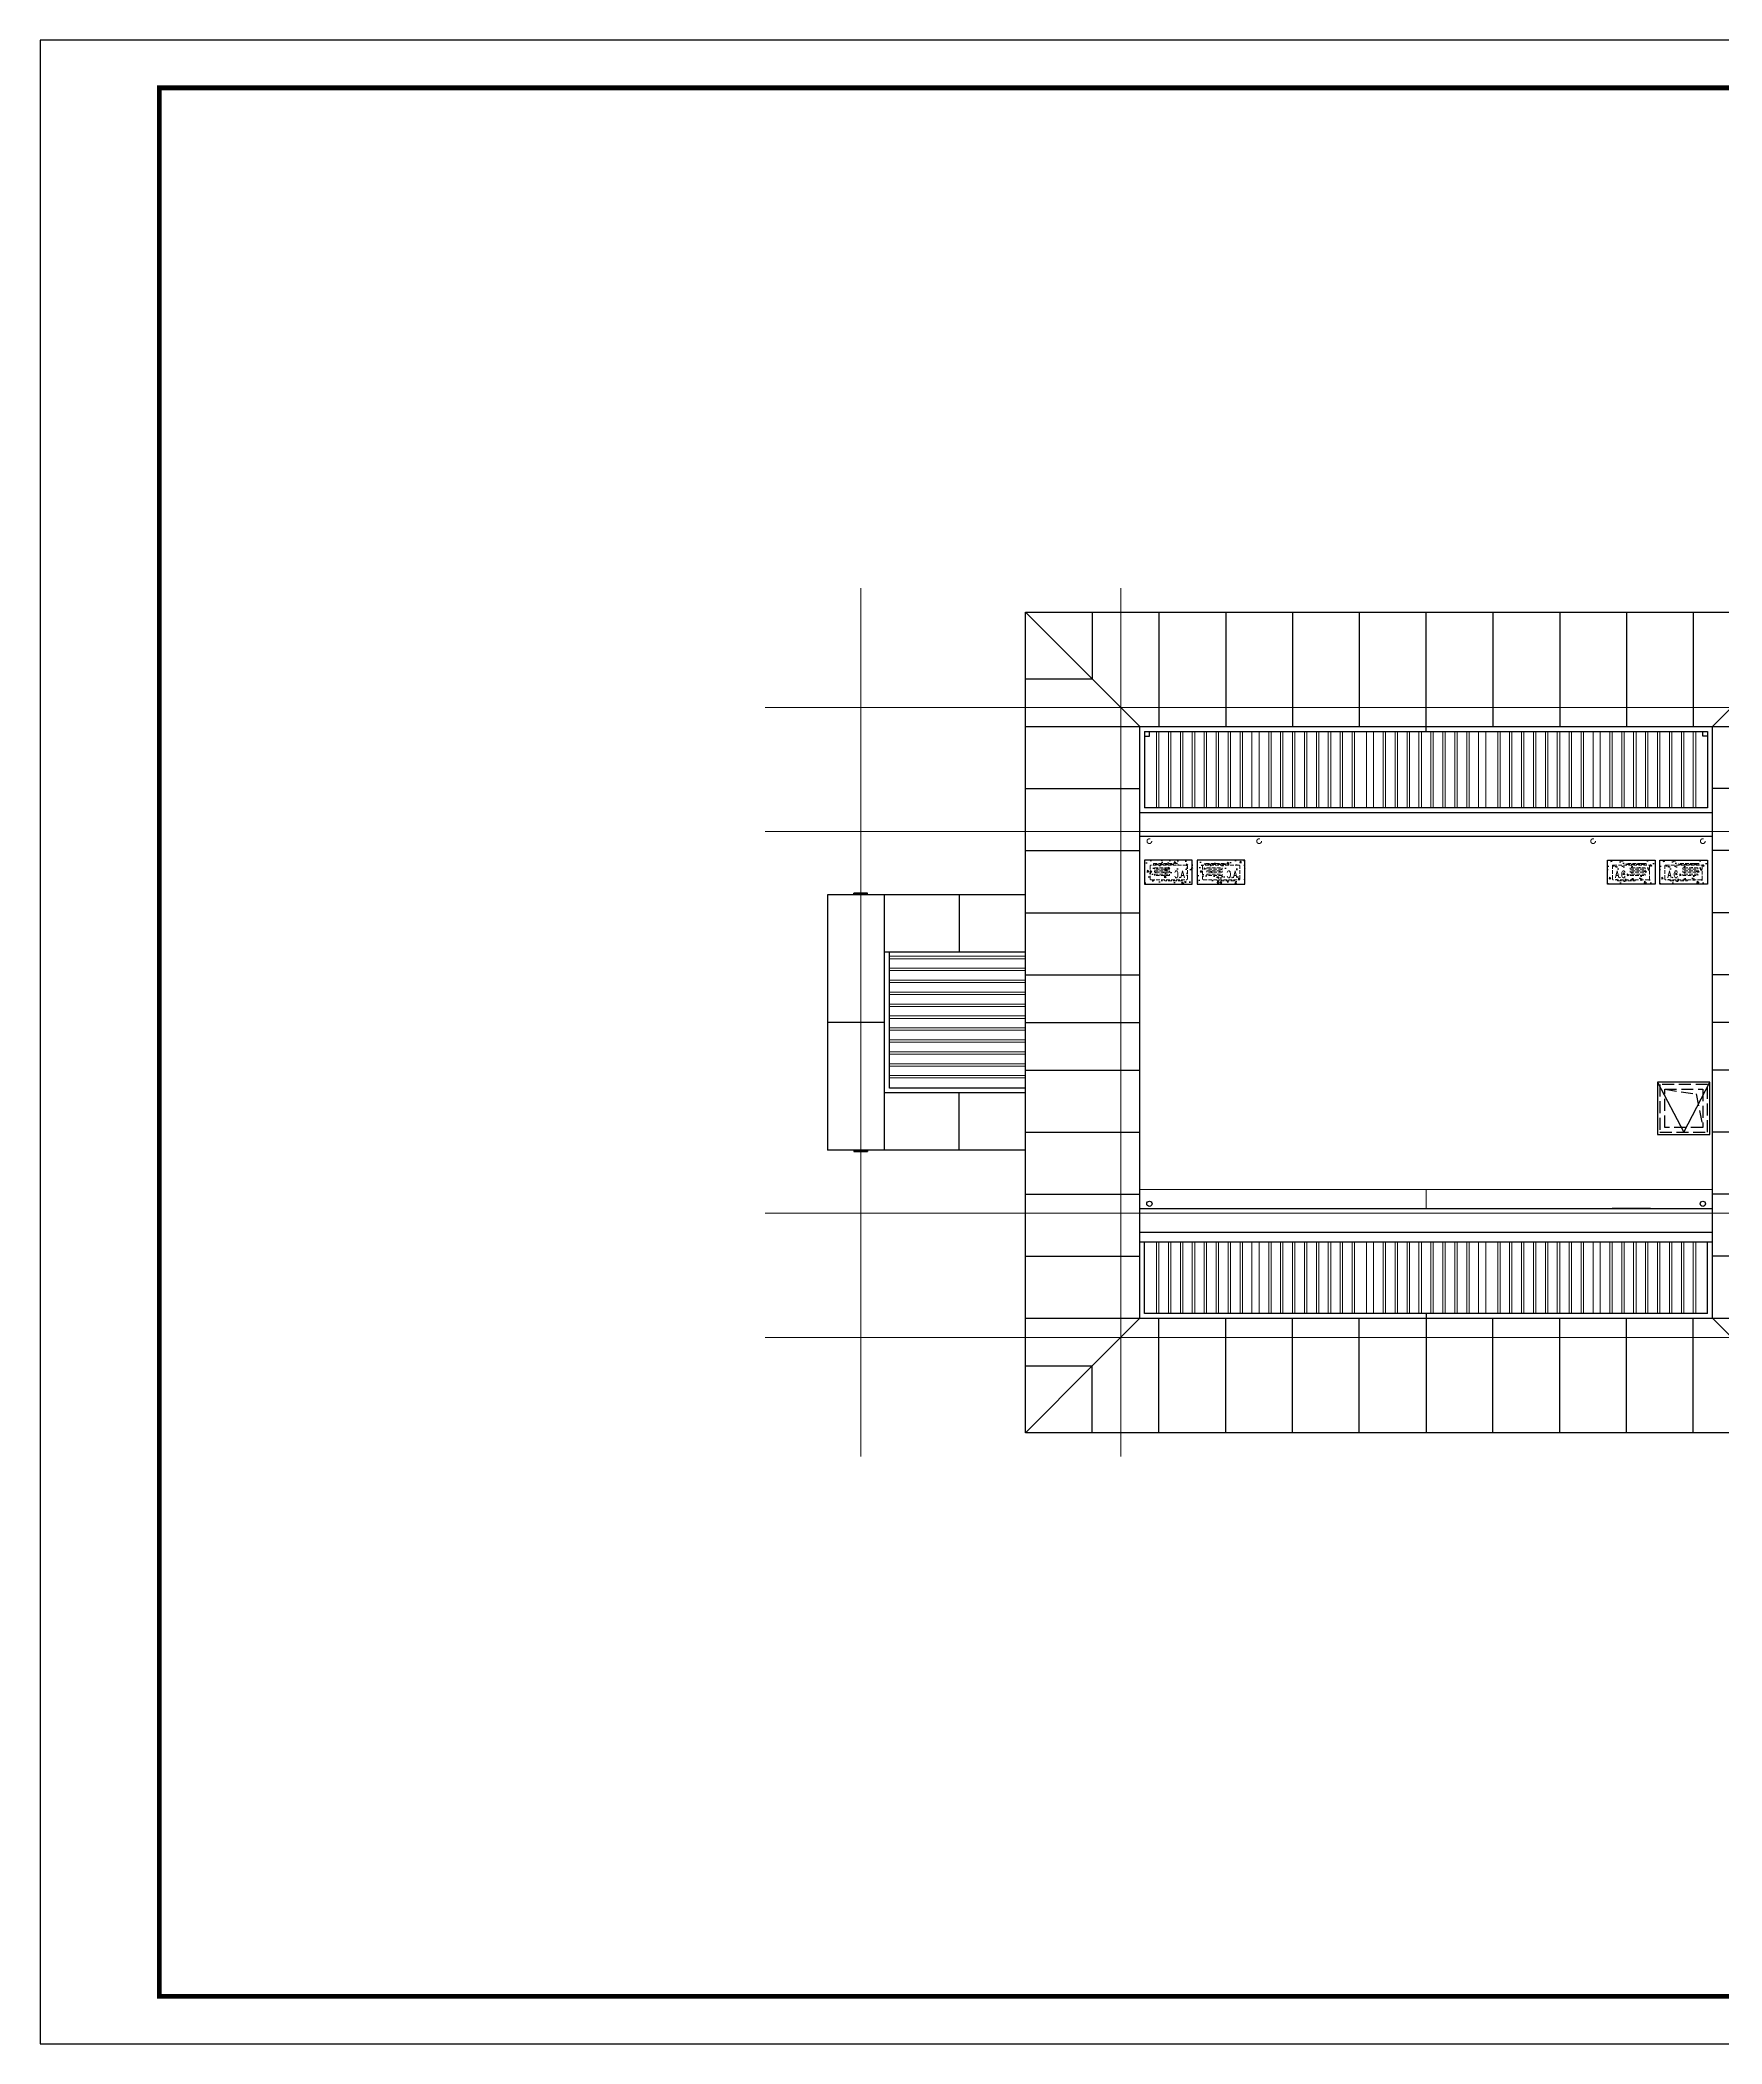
# Model space of a CAD drawing. Extents: x 1188826 to 1909461, y 608442 to 1651179.
# Drawn here: x 1643957 to 1679208, y 1069910 to 1111910 of the extents above; entities that cross this region are included whole.
import ezdxf

# ---------------------------------------------------------------- set-up
doc = ezdxf.new("R2010")
doc.units = 0
doc.header["$LTSCALE"] = 1000
doc.header["$MEASUREMENT"] = 0
for name, pattern in [('__DASH', [0.35, 0.25, -0.1]), ('ACAD_ISO10W100', [18.5, 12, -3, 0.5, -3]), ('DASH', [0.35, 0.25, -0.1]), ('DOTE', [2.42, 2, -0.2, 0.02, -0.2])]:
    doc.linetypes.add(name, pattern=pattern)
for name, color, linetype in [('A-EQPM-MECH', 191, 'Continuous'), ('A-FLOR(看线)', 205, 'Continuous'), ('PUB_TITLE', 4, 'Continuous'), ('ROOF', 183, 'Continuous'), ('VPIPE-雨水', 4, 'Y'), ('图框', 140, 'Continuous')]:
    doc.layers.add(name, color=color, linetype=linetype)
for name, color, linetype, lineweight in [('DOTE', 19, 'DOTE', 9), ('屋顶格栅', 8, 'Continuous', 0), ('平面-排水沟', 86, 'Continuous', 15), ('平面-空调预留孔', 173, 'Continuous', 15), ('空调', 76, 'Continuous', 13)]:
    doc.layers.add(name, color=color, linetype=linetype, lineweight=lineweight)
doc.styles.add('_TCH_DIM', font='SIMPLEX.shx', dxfattribs={"width": 0.7, "bigfont": 'GBCBIG.shx'})
doc.styles.get("Standard").update_dxf_attribs({"font": 'gbenor.shx', "bigfont": 'gbcbig.shx'})
doc.linetypes.add('Y', pattern='A,2,-0.2,["Y",Standard,S=0.4,R=0,X=-0.1,Y=-0.115],-0.35', length=2.55)
pattern_1 = [(320, (524679.83, 2774628.46), (-31.376067, -358.63009), [37.5, -412.5]), (265, (524679.83, 2774628.46), (376.09607, 69.37567), [30, -330]), (10.4514, (524677.2, 2774598.57), (344.71977, -289.25469), [31.870095, -350.571056]), (316.1842, (524779.83, 2774628.46), (-82.75951, -533.62052), [56.25, -618.75]), (6.6356, (524772.93, 2774584), (487.05894, -467.33135), [47.80514, -525.8565]), (261.1842, (524779.8, 2774628.46), (487.0593, -467.33097), [45, -495]), (291, (524754.83, 2774578.46), (-201.309445, -298.453526), [37.5, -412.5]), (236, (524754.83, 2774578.46), (362.57502, -121.657666), [30, -330]), (341.4514, (524738.05, 2774553.6), (161.26525, -420.111314), [31.870095, -350.571056]), (307.5, (524679.83, 2774628.46), (166.446927, -6.079928), [0, -326, 0, -335, 0, -331.25]), (277.5, (524679.83, 2774628.46), (197.205856, -131.534769), [0, -191, 0, -318.5, 0, -126.25]), (237.5, (524679.83, 2774739.96), (-11.277436, -266.911218), [0, -125, 0, -390, 0, -517.5]), (227.5, (524679.83, 2774789.96), (50.05249, -291.593085), [0, -162.5, 0, -259, 0, -367.5])]
pattern_2 = [(320, (523579.83, 2774628.46), (-31.376067, -358.63009), [37.5, -412.5]), (265, (523579.83, 2774628.46), (376.09607, 69.37567), [30, -330]), (10.4514, (523577.2, 2774598.57), (344.71977, -289.25469), [31.870095, -350.571056]), (316.1842, (523679.83, 2774628.46), (-82.75951, -533.62052), [56.25, -618.75]), (6.6356, (523672.93, 2774584), (487.05894, -467.33135), [47.80514, -525.8565]), (261.1842, (523679.8, 2774628.46), (487.0593, -467.33097), [45, -495]), (291, (523654.83, 2774578.46), (-201.309445, -298.453526), [37.5, -412.5]), (236, (523654.83, 2774578.46), (362.57502, -121.657666), [30, -330]), (341.4514, (523638.05, 2774553.6), (161.26525, -420.111314), [31.870095, -350.571056]), (307.5, (523579.83, 2774628.46), (166.446927, -6.079928), [0, -326, 0, -335, 0, -331.25]), (277.5, (523579.83, 2774628.46), (197.205856, -131.534769), [0, -191, 0, -318.5, 0, -126.25]), (237.5, (523579.83, 2774739.96), (-11.277436, -266.911218), [0, -125, 0, -390, 0, -517.5]), (227.5, (523579.83, 2774789.96), (50.05249, -291.593085), [0, -162.5, 0, -259, 0, -367.5])]

# ---------------------------------------------------------------- blocks, each defined once
blk = doc.blocks.new('jytrhtreh')
at = {"layer": 'ROOF', "ltscale": 3}
for p, q in [((125902, -302439), (127302, -303839)), ((125902, -302439), (142702, -302439)), ((125902, -319639), (125902, -302439)), ((127302, -302439), (127302, -303839)), ((128702, -302439), (128702, -304839)), ((130102, -302439), (130102, -304839)), ((131502, -302439), (131502, -304839)), ((132902, -302439), (132902, -304839)), ((134302, -304939), (134302, -302439)), ((135702, -302439), (135702, -304839)), ((137102, -302439), (137102, -304839)), ((138502, -302439), (138502, -304839)), ((139902, -302439), (139902, -304839)), ((141302, -302439), (141302, -303839)), ((142702, -302439), (141302, -303839)), ((142702, -319639), (142702, -302439)), ((125902, -303839), (127302, -303839)), ((127302, -303839), (128302, -304839)), ((141302, -303839), (140302, -304839)), ((142702, -303839), (141302, -303839)), ((125902, -304839), (142702, -304839)), ((128302, -317239), (128302, -304839)), ((140302, -317239), (140302, -304839)), ((128402, -304939), (140202, -304939)), ((128402, -304939), (128402, -306539)), ((128402, -305039), (128502, -305039)), ((128502, -305039), (128502, -304939)), ((140102, -305039), (140102, -304939)), ((140202, -305039), (140102, -305039)), ((140202, -304939), (140202, -306539)), ((125902, -306139), (128302, -306139)), ((142702, -306139), (140302, -306139)), ((140202, -306539), (128402, -306539)), ((128302, -306639), (140302, -306639)), ((125902, -307439), (128302, -307439)), ((140302, -307139), (128302, -307139)), ((142702, -307439), (140302, -307439)), ((121752, -308364), (121752, -313714)), ((125902, -308364), (121752, -308364)), ((122309, -308364), (122309, -308331)), ((122594, -308331), (122309, -308331)), ((122309, -308339), (122594, -308339)), ((122324, -308339), (122324, -308364)), ((122339, -308339), (122339, -308364)), ((122565, -308339), (122565, -308364)), ((122579, -308339), (122579, -308364)), ((122594, -308364), (122594, -308331)), ((122952, -313714), (122952, -308364)), ((124518, -308364), (124518, -309564)), ((142702, -308364), (146852, -308364)), ((144085, -308364), (144085, -309564)), ((145652, -313714), (145652, -308364)), ((146009, -308364), (146009, -308331)), ((146294, -308331), (146009, -308331)), ((146294, -308339), (146009, -308339)), ((146024, -308339), (146024, -308364)), ((146039, -308339), (146039, -308364)), ((146265, -308339), (146265, -308364)), ((146279, -308339), (146279, -308364)), ((146294, -308364), (146294, -308331)), ((146852, -308364), (146852, -313714)), ((125902, -308739), (128302, -308739)), ((142702, -308739), (140302, -308739)), ((125902, -309564), (122952, -309564)), ((123052, -312414), (123052, -309564)), ((142702, -309564), (145652, -309564)), ((145552, -312414), (145552, -309564)), ((125902, -310039), (128302, -310039)), ((142702, -310039), (140302, -310039)), ((122952, -311039), (121752, -311039)), ((125902, -311039), (128302, -311039)), ((142702, -311039), (140302, -311039)), ((145652, -311039), (146852, -311039)), ((125902, -312039), (128302, -312039)), ((142702, -312039), (140302, -312039)), ((125902, -312414), (123052, -312414)), ((142702, -312414), (145552, -312414)), ((125902, -312514), (122952, -312514)), ((124518, -313714), (124518, -312514)), ((145652, -312514), (142702, -312514)), ((144085, -313714), (144085, -312514)), ((125902, -313714), (121752, -313714)), ((122309, -313714), (122309, -313748)), ((122309, -313739), (122594, -313739)), ((122324, -313739), (122324, -313714)), ((122339, -313739), (122339, -313714)), ((122565, -313739), (122565, -313714)), ((122579, -313739), (122579, -313714)), ((122594, -313714), (122594, -313748)), ((125902, -313339), (128302, -313339)), ((142702, -313339), (140302, -313339)), ((142702, -313714), (146852, -313714)), ((146009, -313714), (146009, -313748)), ((146294, -313739), (146009, -313739)), ((146024, -313739), (146024, -313714)), ((146039, -313739), (146039, -313714)), ((146265, -313739), (146265, -313714)), ((146279, -313739), (146279, -313714)), ((146294, -313714), (146294, -313748)), ((122309, -313748), (122594, -313748)), ((146009, -313748), (146294, -313748)), ((125902, -314639), (128302, -314639)), ((128302, -314939), (140302, -314939)), ((129602, -314939), (130402, -314939)), ((129602, -314939), (129602, -314939)), ((130402, -314939), (130402, -314939)), ((139002, -314939), (138202, -314939)), ((138202, -314939), (138202, -314939)), ((139002, -314939), (139002, -314939)), ((142702, -314639), (140302, -314639)), ((128302, -315439), (140302, -315439)), ((128302, -315639), (140302, -315639)), ((128402, -317139), (128402, -315639)), ((140202, -317139), (140202, -315639)), ((125902, -315939), (128302, -315939)), ((142702, -315939), (140302, -315939)), ((125902, -317239), (142702, -317239)), ((127302, -318239), (128302, -317239)), ((140202, -317139), (128402, -317139)), ((128702, -319639), (128702, -317239)), ((130102, -319639), (130102, -317239)), ((131502, -319639), (131502, -317239)), ((132902, -319639), (132902, -317239)), ((134302, -317139), (134302, -319639)), ((135702, -319639), (135702, -317239)), ((137102, -319639), (137102, -317239)), ((138502, -319639), (138502, -317239)), ((139902, -319639), (139902, -317239)), ((141302, -318239), (140302, -317239)), ((125902, -318239), (127302, -318239)), ((125902, -319639), (127302, -318239)), ((127302, -319639), (127302, -318239)), ((141302, -319639), (141302, -318239)), ((142702, -318239), (141302, -318239)), ((142702, -319639), (141302, -318239)), ((142702, -319639), (125902, -319639))]:
    blk.add_line(p, q, dxfattribs=at)
at = {"layer": '屋顶格栅'}
for p, q in [((128652, -304939), (128652, -306539)), ((128702, -306539), (128702, -304939)), ((128902, -304939), (128902, -306539)), ((128952, -306539), (128952, -304939)), ((129152, -304939), (129152, -306539)), ((129202, -306539), (129202, -304939)), ((129402, -304939), (129402, -306539)), ((129452, -306539), (129452, -304939)), ((129652, -304939), (129652, -306539)), ((129702, -306539), (129702, -304939)), ((129902, -304939), (129902, -306539)), ((129952, -306539), (129952, -304939)), ((130152, -304939), (130152, -306539)), ((130202, -306539), (130202, -304939)), ((130402, -304939), (130402, -306539)), ((130452, -306539), (130452, -304939)), ((130652, -304939), (130652, -306539)), ((130802, -306539), (130802, -304939)), ((131002, -304939), (131002, -306539)), ((131052, -306539), (131052, -304939)), ((131252, -304939), (131252, -306539)), ((131302, -306539), (131302, -304939)), ((131502, -304939), (131502, -306539)), ((131552, -306539), (131552, -304939)), ((131752, -304939), (131752, -306539)), ((131802, -306539), (131802, -304939)), ((132002, -304939), (132002, -306539)), ((132052, -306539), (132052, -304939)), ((132252, -304939), (132252, -306539)), ((132302, -306539), (132302, -304939)), ((132502, -304939), (132502, -306539)), ((132552, -306539), (132552, -304939)), ((132752, -304939), (132752, -306539)), ((132802, -306539), (132802, -304939)), ((133052, -304939), (133052, -306539)), ((133202, -306539), (133202, -304939)), ((133402, -304939), (133402, -306539)), ((133452, -306539), (133452, -304939)), ((133652, -304939), (133652, -306539)), ((133702, -306539), (133702, -304939)), ((133902, -304939), (133902, -306539)), ((133952, -306539), (133952, -304939)), ((134152, -304939), (134152, -306539)), ((134202, -306539), (134202, -304939)), ((134402, -306539), (134402, -304939)), ((134452, -304939), (134452, -306539)), ((134652, -306539), (134652, -304939)), ((134702, -304939), (134702, -306539)), ((134902, -306539), (134902, -304939)), ((134952, -304939), (134952, -306539)), ((135152, -306539), (135152, -304939)), ((135202, -304939), (135202, -306539)), ((135402, -306539), (135402, -304939)), ((135552, -304939), (135552, -306539)), ((135802, -306539), (135802, -304939)), ((135852, -304939), (135852, -306539)), ((136052, -306539), (136052, -304939)), ((136102, -304939), (136102, -306539)), ((136302, -306539), (136302, -304939)), ((136352, -304939), (136352, -306539)), ((136552, -306539), (136552, -304939)), ((136602, -304939), (136602, -306539)), ((136802, -306539), (136802, -304939)), ((136852, -304939), (136852, -306539)), ((137052, -306539), (137052, -304939)), ((137102, -304939), (137102, -306539)), ((137302, -306539), (137302, -304939)), ((137352, -304939), (137352, -306539)), ((137552, -306539), (137552, -304939)), ((137602, -304939), (137602, -306539)), ((137802, -306539), (137802, -304939)), ((137952, -304939), (137952, -306539)), ((138152, -306539), (138152, -304939)), ((138202, -304939), (138202, -306539)), ((138402, -306539), (138402, -304939)), ((138452, -304939), (138452, -306539)), ((138652, -306539), (138652, -304939)), ((138702, -304939), (138702, -306539)), ((138902, -306539), (138902, -304939)), ((138952, -304939), (138952, -306539)), ((139152, -306539), (139152, -304939)), ((139202, -304939), (139202, -306539)), ((139402, -306539), (139402, -304939)), ((139452, -304939), (139452, -306539)), ((139652, -306539), (139652, -304939)), ((139702, -304939), (139702, -306539)), ((139902, -306539), (139902, -304939)), ((139952, -304939), (139952, -306539)), ((125902, -309654), (123052, -309654)), ((123052, -309704), (125902, -309704)), ((125902, -309904), (123052, -309904)), ((123052, -309954), (125902, -309954)), ((142702, -309654), (145552, -309654)), ((145552, -309704), (142702, -309704)), ((142702, -309904), (145552, -309904)), ((145552, -309954), (142702, -309954)), ((125902, -310154), (123052, -310154)), ((123052, -310204), (125902, -310204)), ((142702, -310154), (145552, -310154)), ((145552, -310204), (142702, -310204)), ((125902, -310404), (123052, -310404)), ((123052, -310454), (125902, -310454)), ((125902, -310654), (123052, -310654)), ((123052, -310704), (125902, -310704)), ((142702, -310404), (145552, -310404)), ((145552, -310454), (142702, -310454)), ((142702, -310654), (145552, -310654)), ((145552, -310704), (142702, -310704)), ((125902, -310904), (123052, -310904)), ((123052, -310954), (125902, -310954)), ((125902, -311154), (123052, -311154)), ((123052, -311204), (125902, -311204)), ((142702, -310904), (145552, -310904)), ((145552, -310954), (142702, -310954)), ((142702, -311154), (145552, -311154)), ((145552, -311204), (142702, -311204)), ((125902, -311404), (123052, -311404)), ((123052, -311454), (125902, -311454)), ((142702, -311404), (145552, -311404)), ((145552, -311454), (142702, -311454)), ((125902, -311654), (123052, -311654)), ((123052, -311704), (125902, -311704)), ((125902, -311904), (123052, -311904)), ((123052, -311954), (125902, -311954)), ((142702, -311654), (145552, -311654)), ((145552, -311704), (142702, -311704)), ((142702, -311904), (145552, -311904)), ((145552, -311954), (142702, -311954)), ((125902, -312154), (123052, -312154)), ((123052, -312204), (125902, -312204)), ((142702, -312154), (145552, -312154)), ((145552, -312204), (142702, -312204)), ((128652, -317139), (128652, -315639)), ((128702, -315639), (128702, -317139)), ((128902, -317139), (128902, -315639)), ((128952, -315639), (128952, -317139)), ((129152, -317139), (129152, -315639)), ((129202, -315639), (129202, -317139)), ((129402, -317139), (129402, -315639)), ((129452, -315639), (129452, -317139)), ((129652, -317139), (129652, -315639)), ((129702, -315639), (129702, -317139)), ((129902, -317139), (129902, -315639)), ((129952, -315639), (129952, -317139)), ((130152, -317139), (130152, -315639)), ((130202, -315639), (130202, -317139)), ((130402, -317139), (130402, -315639)), ((130452, -315639), (130452, -317139)), ((130652, -317139), (130652, -315639)), ((130802, -315639), (130802, -317139)), ((131002, -317139), (131002, -315639)), ((131052, -315639), (131052, -317139)), ((131252, -317139), (131252, -315639)), ((131302, -315639), (131302, -317139)), ((131502, -317139), (131502, -315639)), ((131552, -315639), (131552, -317139)), ((131752, -317139), (131752, -315639)), ((131802, -315639), (131802, -317139)), ((132002, -317139), (132002, -315639)), ((132052, -315639), (132052, -317139)), ((132252, -317139), (132252, -315639)), ((132302, -315639), (132302, -317139)), ((132502, -317139), (132502, -315639)), ((132552, -315639), (132552, -317139)), ((132752, -317139), (132752, -315639)), ((132802, -315639), (132802, -317139)), ((133052, -317139), (133052, -315639)), ((133202, -315639), (133202, -317139)), ((133402, -317139), (133402, -315639)), ((133452, -315639), (133452, -317139)), ((133652, -317139), (133652, -315639)), ((133702, -315639), (133702, -317139)), ((133902, -317139), (133902, -315639)), ((133952, -315639), (133952, -317139)), ((134152, -317139), (134152, -315639)), ((134202, -315639), (134202, -317139)), ((134402, -315639), (134402, -317139)), ((134452, -317139), (134452, -315639)), ((134652, -315639), (134652, -317139)), ((134702, -317139), (134702, -315639)), ((134902, -315639), (134902, -317139)), ((134952, -317139), (134952, -315639)), ((135152, -315639), (135152, -317139)), ((135202, -317139), (135202, -315639)), ((135402, -315639), (135402, -317139)), ((135552, -317139), (135552, -315639)), ((135802, -315639), (135802, -317139)), ((135852, -317139), (135852, -315639)), ((136052, -315639), (136052, -317139)), ((136102, -317139), (136102, -315639)), ((136302, -315639), (136302, -317139)), ((136352, -317139), (136352, -315639)), ((136552, -315639), (136552, -317139)), ((136602, -317139), (136602, -315639)), ((136802, -315639), (136802, -317139)), ((136852, -317139), (136852, -315639)), ((137052, -315639), (137052, -317139)), ((137102, -317139), (137102, -315639)), ((137302, -315639), (137302, -317139)), ((137352, -317139), (137352, -315639)), ((137552, -315639), (137552, -317139)), ((137602, -317139), (137602, -315639)), ((137802, -315639), (137802, -317139)), ((137952, -317139), (137952, -315639)), ((138152, -315639), (138152, -317139)), ((138202, -317139), (138202, -315639)), ((138402, -315639), (138402, -317139)), ((138452, -317139), (138452, -315639)), ((138652, -315639), (138652, -317139)), ((138702, -317139), (138702, -315639)), ((138902, -315639), (138902, -317139)), ((138952, -317139), (138952, -315639)), ((139152, -315639), (139152, -317139)), ((139202, -317139), (139202, -315639)), ((139402, -315639), (139402, -317139)), ((139452, -317139), (139452, -315639)), ((139652, -315639), (139652, -317139)), ((139702, -317139), (139702, -315639)), ((139902, -315639), (139902, -317139)), ((139952, -317139), (139952, -315639))]:
    blk.add_line(p, q, dxfattribs=at)
blk = doc.blocks.new('gsergvr')
at = {"layer": '平面-空调预留孔', "linetype": 'DASH', "ltscale": 0.3}
for p, q in [((34075, 17176), (34075, 17166)), ((34085, 17156), (34438, 17156)), ((34448, 17166), (34448, 17176))]:
    blk.add_line(p, q, dxfattribs=at)
blk.add_lwpolyline([(34729, 17176), (33989, 17176, -0.414214), (33969, 17196), (33969, 17466, -0.414214), (33989, 17486), (34729, 17486, -0.414214), (34749, 17466), (34749, 17196, -0.414214)], format="xyb", close=True, dxfattribs=at)
for points in [[(34679, 17515), (34260, 17515), (34260, 17500), (34679, 17500)], [(34658, 17428), (34343, 17428), (34343, 17399), (34658, 17399)], [(34658, 17362), (34343, 17362), (34343, 17333), (34658, 17333)], [(34658, 17296), (34343, 17296), (34343, 17267), (34658, 17267)]]:
    blk.add_lwpolyline(points, close=True, dxfattribs=at)
for centre, start, end in [((34085, 17166), 180, 270), ((34438, 17166), 270, 0)]:
    blk.add_arc(centre, 10, start, end, dxfattribs=at)
at = {"layer": '平面-空调预留孔', "linetype": 'DASH', "ltscale": 0.3, "style": '_TCH_DIM', "width": 0.705882}
blk.add_text('A.C', height=146.9, dxfattribs=at).set_placement((34028, 17216))

msp = doc.modelspace()

# ---------------------------------------------------------------- hatches: boundary and pattern name
at = {"layer": 'A-EQPM-MECH'}
h = msp.add_hatch(dxfattribs=at)
h.set_pattern_fill('混凝土', color=8, scale=50, angle=-90)
h.set_pattern_definition(pattern_1)
h.paths.add_polyline_path([(1667108, 1094720), (1667108, 1094220), (1668108, 1094220), (1668108, 1094720)])
h = msp.add_hatch(dxfattribs=at)
h.set_pattern_fill('混凝土', color=8, scale=50, angle=-90)
h.set_pattern_definition(pattern_2)
h.paths.add_polyline_path([(1668208, 1094720), (1668208, 1094220), (1669208, 1094220), (1669208, 1094720)])
h = msp.add_hatch(dxfattribs=at)
h.set_pattern_fill('混凝土', color=8, scale=50, angle=-90)
h.set_pattern_definition(pattern_2)
h.paths.add_polyline_path([(1677808, 1094720), (1677808, 1094220), (1676808, 1094220), (1676808, 1094720)])
h = msp.add_hatch(dxfattribs=at)
h.set_pattern_fill('混凝土', color=8, scale=50, angle=-90)
h.set_pattern_definition(pattern_1)
h.paths.add_polyline_path([(1678908, 1094720), (1678908, 1094220), (1677908, 1094220), (1677908, 1094720)])

# ---------------------------------------------------------------- linework, layer by layer
for points in [[(1667108, 1094720), (1667108, 1094220), (1668108, 1094220), (1668108, 1094720)], [(1668208, 1094720), (1668208, 1094220), (1669208, 1094220), (1669208, 1094720)], [(1677808, 1094720), (1677808, 1094220), (1676808, 1094220), (1676808, 1094720)], [(1678908, 1094720), (1678908, 1094220), (1677908, 1094220), (1677908, 1094720)]]:
    msp.add_lwpolyline(points, close=True, dxfattribs=at)
at = {"layer": 'A-FLOR(看线)'}
msp.add_lwpolyline([(1677858, 1090070), (1678408, 1089020), (1678958, 1090070)], dxfattribs=at)
msp.add_lwpolyline([(1678958, 1090070), (1677858, 1090070), (1677858, 1088970), (1678958, 1088970)], close=True, dxfattribs=at)
at = {"layer": 'A-FLOR(看线)', "linetype": '__DASH'}
for points in [[(1677908, 1089020), (1678908, 1089020), (1678908, 1090020), (1677908, 1090020)], [(1678008, 1089120), (1678008, 1089920), (1678808, 1089920), (1678808, 1089120)]]:
    msp.add_lwpolyline(points, close=True, dxfattribs=at)
msp.add_lwpolyline([(1678008, 1089920), (1678668, 1089821), (1678808, 1089120)], dxfattribs=at)
at = {"layer": 'DOTE', "linetype": 'ACAD_ISO10W100', "ltscale": 100}
for p, q in [((1661158, 1100420), (1661158, 1082220)), ((1666608, 1100420), (1666608, 1082220)), ((1659158, 1097920), (1686858, 1097920)), ((1659158, 1095320), (1686858, 1095320)), ((1659158, 1087320), (1686858, 1087320)), ((1659158, 1084720), (1686858, 1084720))]:
    msp.add_line(p, q, dxfattribs=at)
at = {"layer": 'VPIPE-雨水'}
for centre in [(1667208, 1087520), (1678808, 1087520)]:
    msp.add_circle(centre, 55, dxfattribs=at)
at = {"layer": '图框'}
msp.add_lwpolyline([(1643957, 1069910), (1703357, 1069910), (1703357, 1111910), (1643957, 1111910)], close=True, dxfattribs=at)
at = {"layer": '图框', "const_width": 100}
msp.add_lwpolyline([(1646457, 1070910), (1702357, 1070910), (1702357, 1110910), (1646457, 1110910)], close=True, dxfattribs=at)
at = {"layer": '平面-排水沟'}
for points in [[(1667008, 1087820), (1679008, 1087820)], [(1673008, 1087820), (1673008, 1087420)]]:
    msp.add_lwpolyline(points, dxfattribs=at)
at = {"layer": '空调', "color": 1, "linetype": 'DASH'}
for centre in [(1667208, 1095120), (1669508, 1095120), (1676508, 1095120), (1678808, 1095120)]:
    msp.add_circle(centre, 50, dxfattribs=at)

# ---------------------------------------------------------------- block references
at = {"layer": 'PUB_TITLE'}
msp.add_blockref('jytrhtreh', (1538706, 1402360), dxfattribs=at)
at = {"layer": '平面-空调预留孔', "xscale": -1}
for p in [(1701973, 1077134), (1703073, 1077134)]:
    msp.add_blockref('gsergvr', p, dxfattribs=at)
at = {"layer": '平面-空调预留孔'}
for p in [(1642943, 1077134), (1644043, 1077134)]:
    msp.add_blockref('gsergvr', p, dxfattribs=at)

doc.saveas('drawing.dxf')
